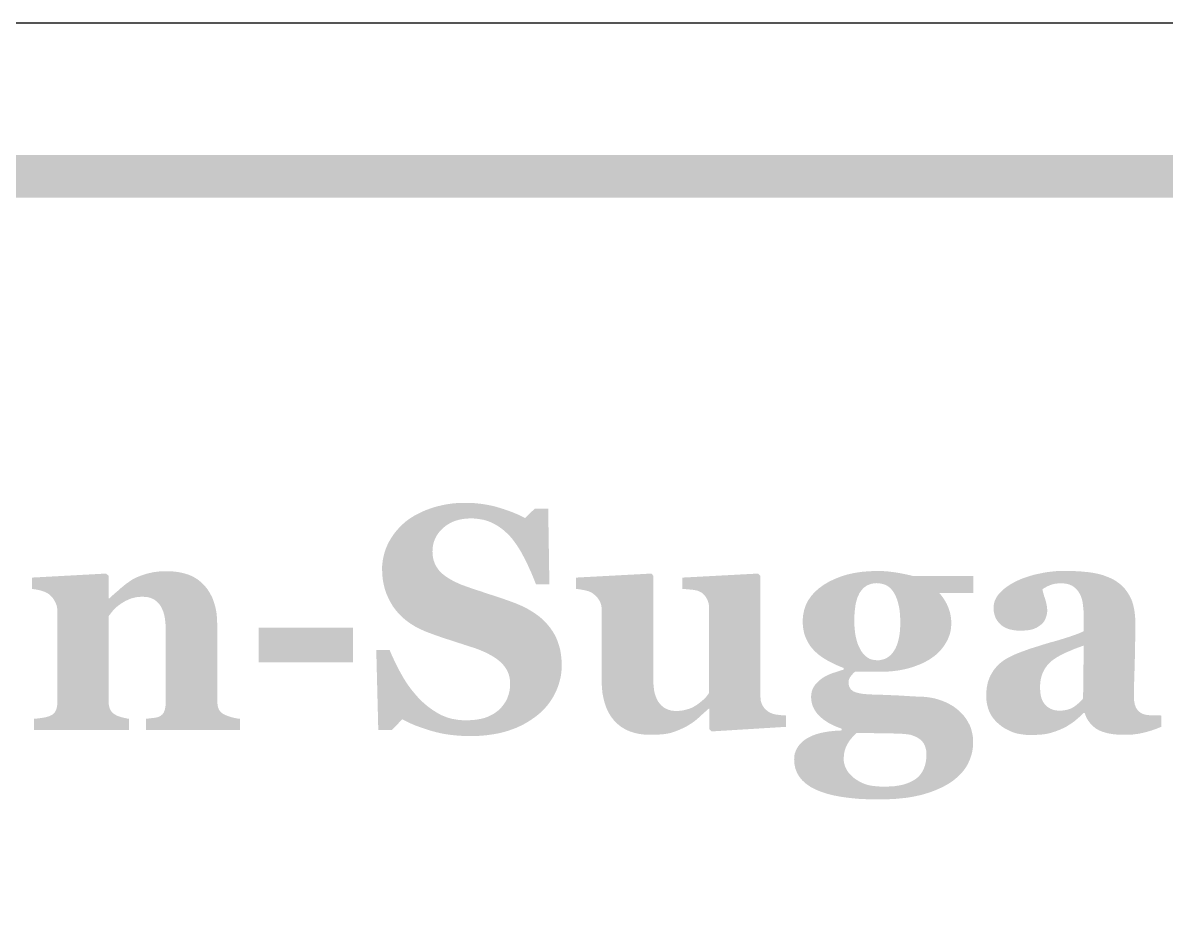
# Model space of a CAD drawing. Header units: millimetres. Extents: x 6 to 294, y 109 to 451.
# Drawn here: x 100.12 to 110.86, y 352.6 to 360.94 of the extents above; entities that cross this region are included whole.
import ezdxf

# ---------------------------------------------------------------- set-up
doc = ezdxf.new("R2010")
doc.units = ezdxf.units.MM
doc.layers.add('CUT', color=1, linetype='Continuous')
doc.layers.add('RASTER', color=7, linetype='Continuous')

msp = doc.modelspace()

# ---------------------------------------------------------------- hatches: boundary and pattern name
at = {"layer": 'RASTER'}
h = msp.add_hatch(color=7, dxfattribs=at)
h.paths.add_polyline_path([(75.2, 357.501), (75.234, 358.016), (75.338, 358.463), (75.509, 358.841), (75.75, 359.151), (76.059, 359.391), (76.438, 359.563), (76.884, 359.666), (77.4, 359.701), (134.6, 359.701), (135.116, 359.666), (135.563, 359.563), (135.941, 359.391), (136.25, 359.151), (136.491, 358.841), (136.663, 358.463), (136.766, 358.016), (136.8, 357.501), (136.8, 344.301), (136.766, 343.785), (136.663, 343.338), (136.491, 342.96), (136.25, 342.651), (135.941, 342.41), (135.563, 342.238), (135.116, 342.135), (134.6, 342.101), (77.4, 342.101), (76.884, 342.135), (76.438, 342.238), (76.059, 342.41), (75.75, 342.651), (75.509, 342.96), (75.338, 343.338), (75.234, 343.785), (75.2, 344.301)])
h.paths.add_polyline_path([(75.6, 357.501), (75.6, 344.301), (75.628, 343.879), (75.712, 343.513), (75.853, 343.204), (76.05, 342.951), (76.303, 342.754), (76.613, 342.613), (76.978, 342.529), (77.4, 342.501), (134.6, 342.501), (135.022, 342.529), (135.388, 342.613), (135.697, 342.754), (135.95, 342.951), (136.147, 343.204), (136.288, 343.513), (136.372, 343.879), (136.4, 344.301), (136.4, 357.501), (136.372, 357.923), (136.288, 358.288), (136.147, 358.598), (135.95, 358.851), (135.697, 359.048), (135.388, 359.188), (135.022, 359.273), (134.6, 359.301), (77.4, 359.301), (76.978, 359.273), (76.613, 359.188), (76.303, 359.048), (76.05, 358.851), (75.853, 358.598), (75.712, 358.288), (75.628, 357.923), (75.6, 357.501)], flags=0)
for points in [[(104.321, 354.245), (104.274, 354.246), (104.228, 354.248), (104.182, 354.252), (104.137, 354.257), (104.093, 354.263), (104.05, 354.271), (104.008, 354.281), (103.966, 354.292), (103.926, 354.304), (103.887, 354.317), (103.85, 354.33), (103.814, 354.343), (103.78, 354.357), (103.747, 354.372), (103.716, 354.387), (103.687, 354.403), (103.586, 354.301), (103.461, 354.301), (103.442, 355.052), (103.568, 355.052), (103.579, 355.025), (103.591, 354.998), (103.604, 354.97), (103.617, 354.942), (103.631, 354.914), (103.645, 354.885), (103.661, 354.856), (103.677, 354.827), (103.694, 354.797), (103.711, 354.769), (103.729, 354.741), (103.748, 354.714), (103.767, 354.688), (103.787, 354.663), (103.808, 354.638), (103.829, 354.614), (103.852, 354.59), (103.875, 354.567), (103.899, 354.546), (103.924, 354.525), (103.949, 354.506), (103.975, 354.488), (104.002, 354.471), (104.029, 354.455), (104.057, 354.44), (104.087, 354.428), (104.117, 354.417), (104.149, 354.408), (104.182, 354.402), (104.216, 354.397), (104.251, 354.394), (104.288, 354.393), (104.336, 354.395), (104.381, 354.399), (104.424, 354.407), (104.464, 354.417), (104.5, 354.431), (104.534, 354.448), (104.565, 354.468), (104.593, 354.49), (104.618, 354.516), (104.639, 354.542), (104.658, 354.571), (104.673, 354.601), (104.684, 354.632), (104.693, 354.665), (104.698, 354.7), (104.699, 354.736), (104.698, 354.766), (104.694, 354.794), (104.687, 354.822), (104.677, 354.848), (104.664, 354.873), (104.649, 354.896), (104.63, 354.919), (104.609, 354.94), (104.585, 354.961), (104.558, 354.98), (104.528, 354.999), (104.494, 355.017), (104.458, 355.035), (104.418, 355.052), (104.376, 355.068), (104.33, 355.083), (104.3, 355.093), (104.27, 355.102), (104.241, 355.112), (104.212, 355.121), (104.184, 355.13), (104.157, 355.139), (104.13, 355.148), (104.104, 355.156), (104.078, 355.165), (104.053, 355.173), (104.028, 355.182), (104.004, 355.19), (103.98, 355.199), (103.956, 355.208), (103.933, 355.216), (103.91, 355.225), (103.859, 355.247), (103.812, 355.271), (103.768, 355.298), (103.727, 355.327), (103.69, 355.358), (103.656, 355.391), (103.626, 355.426), (103.598, 355.464), (103.575, 355.503), (103.554, 355.544), (103.536, 355.585), (103.522, 355.628), (103.511, 355.672), (103.503, 355.717), (103.498, 355.764), (103.497, 355.811), (103.497, 355.841), (103.5, 355.871), (103.504, 355.901), (103.51, 355.93), (103.517, 355.959), (103.526, 355.988), (103.537, 356.017), (103.549, 356.045), (103.563, 356.072), (103.579, 356.099), (103.596, 356.126), (103.614, 356.151), (103.634, 356.176), (103.656, 356.2), (103.679, 356.223), (103.703, 356.246), (103.728, 356.267), (103.755, 356.286), (103.783, 356.304), (103.813, 356.322), (103.845, 356.338), (103.879, 356.354), (103.914, 356.369), (103.951, 356.382), (103.989, 356.395), (104.028, 356.405), (104.068, 356.414), (104.108, 356.422), (104.15, 356.428), (104.192, 356.432), (104.235, 356.434), (104.279, 356.435), (104.322, 356.434), (104.364, 356.432), (104.405, 356.428), (104.446, 356.423), (104.486, 356.416), (104.526, 356.408), (104.564, 356.399), (104.603, 356.387), (104.639, 356.376), (104.674, 356.364), (104.707, 356.352), (104.737, 356.34), (104.766, 356.328), (104.793, 356.316), (104.817, 356.304), (104.84, 356.292), (104.929, 356.379), (105.057, 356.379), (105.068, 355.67), (104.942, 355.67), (104.931, 355.699), (104.919, 355.728), (104.907, 355.757), (104.895, 355.786), (104.881, 355.815), (104.868, 355.845), (104.854, 355.874), (104.839, 355.904), (104.824, 355.933), (104.809, 355.961), (104.794, 355.988), (104.778, 356.013), (104.762, 356.038), (104.746, 356.06), (104.73, 356.082), (104.714, 356.103), (104.696, 356.123), (104.677, 356.143), (104.657, 356.161), (104.637, 356.179), (104.616, 356.195), (104.594, 356.211), (104.571, 356.225), (104.548, 356.238), (104.524, 356.25), (104.499, 356.26), (104.473, 356.269), (104.447, 356.276), (104.419, 356.281), (104.39, 356.285), (104.36, 356.288), (104.329, 356.289), (104.29, 356.287), (104.253, 356.283), (104.218, 356.276), (104.185, 356.266), (104.153, 356.254), (104.124, 356.238), (104.096, 356.22), (104.07, 356.199), (104.047, 356.176), (104.026, 356.152), (104.009, 356.126), (103.995, 356.099), (103.984, 356.071), (103.976, 356.041), (103.971, 356.01), (103.97, 355.978), (103.971, 355.948), (103.975, 355.919), (103.982, 355.891), (103.992, 355.865), (104.004, 355.84), (104.019, 355.817), (104.036, 355.795), (104.057, 355.774), (104.08, 355.755), (104.107, 355.736), (104.136, 355.718), (104.168, 355.7), (104.204, 355.683), (104.242, 355.666), (104.284, 355.651), (104.329, 355.635), (104.356, 355.626), (104.383, 355.617), (104.411, 355.608), (104.438, 355.599), (104.466, 355.589), (104.494, 355.58), (104.522, 355.571), (104.55, 355.562), (104.578, 355.553), (104.605, 355.544), (104.631, 355.535), (104.656, 355.526), (104.681, 355.517), (104.705, 355.509), (104.728, 355.5), (104.75, 355.492), (104.802, 355.47), (104.85, 355.447), (104.895, 355.421), (104.937, 355.394), (104.976, 355.365), (105.012, 355.334), (105.044, 355.3), (105.073, 355.265), (105.099, 355.228), (105.122, 355.189), (105.141, 355.147), (105.156, 355.104), (105.169, 355.058), (105.177, 355.01), (105.182, 354.96), (105.184, 354.907), (105.183, 354.874), (105.18, 354.84), (105.175, 354.807), (105.168, 354.775), (105.159, 354.742), (105.149, 354.71), (105.136, 354.678), (105.121, 354.646), (105.105, 354.616), (105.087, 354.586), (105.068, 354.558), (105.047, 354.531), (105.025, 354.506), (105.002, 354.481), (104.977, 354.459), (104.951, 354.437), (104.921, 354.415), (104.89, 354.394), (104.858, 354.374), (104.825, 354.355), (104.79, 354.338), (104.755, 354.322), (104.718, 354.308), (104.68, 354.295), (104.641, 354.283), (104.6, 354.273), (104.558, 354.265), (104.514, 354.258), (104.468, 354.252), (104.421, 354.248), (104.372, 354.246), (104.321, 354.245)], [(102.161, 354.301), (101.279, 354.301), (101.279, 354.408), (101.286, 354.408), (101.293, 354.409), (101.301, 354.41), (101.31, 354.411), (101.318, 354.412), (101.327, 354.413), (101.336, 354.414), (101.346, 354.415), (101.356, 354.416), (101.365, 354.418), (101.373, 354.419), (101.381, 354.421), (101.388, 354.423), (101.395, 354.425), (101.401, 354.427), (101.406, 354.43), (101.414, 354.434), (101.421, 354.439), (101.427, 354.444), (101.433, 354.449), (101.438, 354.456), (101.443, 354.462), (101.447, 354.469), (101.45, 354.477), (101.453, 354.485), (101.456, 354.494), (101.458, 354.504), (101.46, 354.515), (101.462, 354.526), (101.463, 354.539), (101.463, 354.553), (101.463, 354.567), (101.463, 355.253), (101.463, 355.289), (101.46, 355.323), (101.456, 355.355), (101.45, 355.384), (101.442, 355.411), (101.432, 355.435), (101.421, 355.458), (101.408, 355.478), (101.394, 355.495), (101.378, 355.511), (101.36, 355.524), (101.341, 355.534), (101.319, 355.543), (101.297, 355.549), (101.273, 355.552), (101.247, 355.553), (101.232, 355.553), (101.218, 355.552), (101.204, 355.551), (101.19, 355.549), (101.176, 355.546), (101.163, 355.543), (101.15, 355.54), (101.137, 355.536), (101.125, 355.531), (101.112, 355.526), (101.1, 355.52), (101.087, 355.514), (101.075, 355.507), (101.063, 355.5), (101.051, 355.493), (101.039, 355.484), (101.028, 355.477), (101.018, 355.47), (101.009, 355.462), (101, 355.455), (100.992, 355.447), (100.984, 355.44), (100.977, 355.432), (100.97, 355.424), (100.964, 355.417), (100.958, 355.409), (100.952, 355.402), (100.947, 355.395), (100.942, 355.389), (100.937, 355.382), (100.932, 355.376), (100.927, 355.37), (100.927, 354.584), (100.927, 354.571), (100.928, 354.559), (100.929, 354.547), (100.931, 354.536), (100.933, 354.526), (100.935, 354.516), (100.938, 354.507), (100.942, 354.498), (100.946, 354.489), (100.95, 354.482), (100.956, 354.474), (100.961, 354.468), (100.968, 354.461), (100.975, 354.456), (100.982, 354.45), (100.99, 354.446), (100.996, 354.443), (101.003, 354.439), (101.009, 354.436), (101.017, 354.433), (101.024, 354.43), (101.032, 354.428), (101.04, 354.425), (101.049, 354.422), (101.058, 354.42), (101.066, 354.418), (101.075, 354.416), (101.084, 354.414), (101.092, 354.412), (101.101, 354.41), (101.109, 354.409), (101.118, 354.408), (101.118, 354.301), (100.227, 354.301), (100.227, 354.408), (100.236, 354.408), (100.245, 354.409), (100.255, 354.41), (100.264, 354.411), (100.273, 354.412), (100.282, 354.413), (100.292, 354.415), (100.301, 354.416), (100.31, 354.417), (100.319, 354.419), (100.327, 354.42), (100.336, 354.422), (100.343, 354.424), (100.351, 354.426), (100.358, 354.428), (100.365, 354.43), (100.376, 354.434), (100.386, 354.439), (100.396, 354.444), (100.404, 354.45), (100.412, 354.457), (100.419, 354.464), (100.424, 354.471), (100.429, 354.48), (100.433, 354.488), (100.437, 354.498), (100.44, 354.508), (100.442, 354.518), (100.444, 354.53), (100.446, 354.542), (100.447, 354.554), (100.447, 354.567), (100.447, 355.42), (100.446, 355.431), (100.445, 355.443), (100.443, 355.454), (100.441, 355.465), (100.438, 355.476), (100.434, 355.487), (100.429, 355.498), (100.423, 355.509), (100.417, 355.52), (100.411, 355.53), (100.404, 355.54), (100.396, 355.549), (100.388, 355.558), (100.38, 355.566), (100.371, 355.574), (100.362, 355.581), (100.355, 355.585), (100.348, 355.589), (100.34, 355.593), (100.332, 355.597), (100.323, 355.601), (100.314, 355.604), (100.305, 355.607), (100.295, 355.61), (100.285, 355.613), (100.275, 355.616), (100.264, 355.618), (100.253, 355.62), (100.242, 355.622), (100.23, 355.624), (100.219, 355.625), (100.207, 355.626), (100.207, 355.733), (100.905, 355.771), (100.927, 355.75), (100.927, 355.537), (100.933, 355.537), (100.944, 355.547), (100.955, 355.556), (100.966, 355.567), (100.979, 355.577), (100.991, 355.589), (101.005, 355.6), (101.018, 355.612), (101.033, 355.625), (101.047, 355.638), (101.061, 355.649), (101.075, 355.661), (101.089, 355.672), (101.103, 355.682), (101.116, 355.691), (101.129, 355.7), (101.141, 355.709), (101.155, 355.717), (101.17, 355.725), (101.187, 355.733), (101.204, 355.741), (101.222, 355.748), (101.241, 355.755), (101.262, 355.762), (101.283, 355.769), (101.305, 355.774), (101.328, 355.779), (101.351, 355.784), (101.374, 355.787), (101.398, 355.79), (101.422, 355.792), (101.446, 355.793), (101.471, 355.793), (101.529, 355.791), (101.583, 355.785), (101.633, 355.774), (101.68, 355.76), (101.723, 355.741), (101.762, 355.717), (101.797, 355.69), (101.829, 355.658), (101.857, 355.623), (101.881, 355.585), (101.902, 355.544), (101.918, 355.5), (101.931, 355.454), (101.941, 355.405), (101.946, 355.353), (101.948, 355.298), (101.948, 354.581), (101.948, 354.567), (101.949, 354.555), (101.951, 354.543), (101.952, 354.532), (101.955, 354.521), (101.957, 354.512), (101.961, 354.503), (101.964, 354.494), (101.969, 354.486), (101.974, 354.479), (101.98, 354.472), (101.987, 354.465), (101.995, 354.459), (102.004, 354.453), (102.014, 354.448), (102.024, 354.443), (102.03, 354.44), (102.037, 354.438), (102.044, 354.435), (102.051, 354.433), (102.058, 354.43), (102.066, 354.428), (102.074, 354.425), (102.082, 354.422), (102.091, 354.42), (102.1, 354.418), (102.109, 354.416), (102.119, 354.414), (102.129, 354.412), (102.139, 354.41), (102.15, 354.409), (102.161, 354.408)], [(107.292, 354.332), (106.593, 354.289), (106.571, 354.31), (106.571, 354.501), (106.563, 354.501), (106.55, 354.49), (106.538, 354.479), (106.525, 354.468), (106.513, 354.457), (106.501, 354.446), (106.489, 354.435), (106.477, 354.424), (106.465, 354.413), (106.453, 354.402), (106.44, 354.392), (106.427, 354.382), (106.413, 354.372), (106.398, 354.362), (106.383, 354.353), (106.368, 354.343), (106.352, 354.334), (106.333, 354.325), (106.315, 354.316), (106.297, 354.308), (106.279, 354.3), (106.261, 354.293), (106.244, 354.287), (106.227, 354.281), (106.21, 354.276), (106.193, 354.271), (106.173, 354.268), (106.152, 354.264), (106.128, 354.262), (106.103, 354.26), (106.076, 354.258), (106.047, 354.257), (106.016, 354.257), (105.962, 354.259), (105.912, 354.265), (105.865, 354.276), (105.821, 354.29), (105.78, 354.309), (105.742, 354.332), (105.708, 354.359), (105.677, 354.39), (105.649, 354.425), (105.625, 354.464), (105.605, 354.506), (105.589, 354.551), (105.576, 354.6), (105.566, 354.652), (105.561, 354.708), (105.559, 354.767), (105.559, 355.426), (105.559, 355.44), (105.558, 355.453), (105.556, 355.466), (105.554, 355.478), (105.55, 355.489), (105.547, 355.5), (105.542, 355.51), (105.537, 355.519), (105.531, 355.528), (105.525, 355.536), (105.519, 355.545), (105.511, 355.553), (105.504, 355.561), (105.496, 355.568), (105.487, 355.575), (105.479, 355.583), (105.471, 355.588), (105.463, 355.593), (105.454, 355.597), (105.445, 355.601), (105.435, 355.605), (105.425, 355.608), (105.414, 355.611), (105.402, 355.614), (105.391, 355.616), (105.379, 355.618), (105.368, 355.62), (105.358, 355.622), (105.347, 355.623), (105.337, 355.625), (105.327, 355.626), (105.317, 355.626), (105.317, 355.733), (106.028, 355.771), (106.044, 355.75), (106.044, 354.775), (106.045, 354.739), (106.048, 354.705), (106.052, 354.673), (106.058, 354.644), (106.067, 354.618), (106.076, 354.594), (106.088, 354.572), (106.102, 354.553), (106.117, 354.536), (106.133, 354.521), (106.151, 354.509), (106.17, 354.499), (106.191, 354.491), (106.213, 354.485), (106.236, 354.482), (106.261, 354.481), (106.286, 354.482), (106.311, 354.484), (106.336, 354.489), (106.359, 354.495), (106.382, 354.502), (106.405, 354.511), (106.426, 354.522), (106.448, 354.535), (106.468, 354.549), (106.486, 354.563), (106.503, 354.577), (106.519, 354.591), (106.534, 354.606), (106.547, 354.621), (106.558, 354.636), (106.568, 354.651), (106.568, 355.44), (106.568, 355.453), (106.567, 355.465), (106.566, 355.476), (106.564, 355.488), (106.561, 355.499), (106.558, 355.509), (106.554, 355.52), (106.549, 355.53), (106.544, 355.539), (106.539, 355.549), (106.533, 355.557), (106.526, 355.566), (106.519, 355.574), (106.511, 355.581), (106.503, 355.588), (106.494, 355.594), (106.487, 355.598), (106.479, 355.602), (106.471, 355.606), (106.462, 355.609), (106.452, 355.612), (106.441, 355.614), (106.43, 355.616), (106.418, 355.618), (106.406, 355.619), (106.394, 355.62), (106.381, 355.622), (106.369, 355.623), (106.356, 355.624), (106.343, 355.625), (106.331, 355.626), (106.318, 355.626), (106.318, 355.733), (107.028, 355.771), (107.05, 355.75), (107.05, 354.619), (107.051, 354.606), (107.052, 354.594), (107.053, 354.582), (107.055, 354.571), (107.058, 354.561), (107.062, 354.55), (107.066, 354.541), (107.071, 354.532), (107.076, 354.523), (107.082, 354.514), (107.089, 354.506), (107.096, 354.498), (107.104, 354.491), (107.112, 354.484), (107.121, 354.477), (107.131, 354.471), (107.138, 354.466), (107.146, 354.463), (107.154, 354.459), (107.163, 354.456), (107.172, 354.453), (107.182, 354.451), (107.192, 354.448), (107.203, 354.447), (107.215, 354.445), (107.226, 354.444), (107.237, 354.442), (107.248, 354.441), (107.259, 354.44), (107.27, 354.44), (107.281, 354.439), (107.292, 354.438)], [(103.224, 354.938), (102.336, 354.938), (102.336, 355.262), (103.224, 355.262)]]:
    msp.add_hatch(color=7, dxfattribs=at).paths.add_polyline_path(points)
h = msp.add_hatch(color=7, dxfattribs=at)
h.paths.add_polyline_path([(109.051, 355.59), (108.729, 355.59), (108.743, 355.574), (108.756, 355.557), (108.768, 355.54), (108.779, 355.524), (108.789, 355.506), (108.799, 355.489), (108.807, 355.471), (108.815, 355.454), (108.821, 355.436), (108.827, 355.417), (108.832, 355.399), (108.836, 355.38), (108.839, 355.362), (108.841, 355.343), (108.843, 355.324), (108.843, 355.304), (108.842, 355.279), (108.84, 355.254), (108.836, 355.23), (108.83, 355.206), (108.822, 355.183), (108.813, 355.16), (108.802, 355.137), (108.789, 355.115), (108.775, 355.093), (108.76, 355.072), (108.744, 355.053), (108.726, 355.034), (108.708, 355.017), (108.689, 355), (108.668, 354.985), (108.647, 354.97), (108.624, 354.956), (108.6, 354.943), (108.576, 354.931), (108.55, 354.919), (108.523, 354.909), (108.496, 354.899), (108.467, 354.889), (108.438, 354.881), (108.407, 354.873), (108.376, 354.867), (108.345, 354.861), (108.312, 354.857), (108.279, 354.853), (108.246, 354.851), (108.212, 354.849), (108.177, 354.849), (107.938, 354.849), (107.934, 354.845), (107.929, 354.841), (107.924, 354.837), (107.919, 354.832), (107.915, 354.826), (107.91, 354.82), (107.904, 354.814), (107.899, 354.807), (107.894, 354.8), (107.89, 354.793), (107.886, 354.786), (107.883, 354.779), (107.881, 354.772), (107.879, 354.765), (107.878, 354.759), (107.878, 354.752), (107.879, 354.736), (107.881, 354.722), (107.885, 354.709), (107.891, 354.697), (107.898, 354.687), (107.907, 354.678), (107.917, 354.669), (107.929, 354.663), (107.943, 354.657), (107.96, 354.652), (107.979, 354.647), (108.001, 354.643), (108.026, 354.64), (108.053, 354.638), (108.083, 354.636), (108.115, 354.635), (108.149, 354.634), (108.182, 354.633), (108.216, 354.632), (108.249, 354.631), (108.283, 354.629), (108.317, 354.628), (108.351, 354.626), (108.385, 354.624), (108.418, 354.622), (108.448, 354.62), (108.476, 354.619), (108.502, 354.617), (108.525, 354.616), (108.545, 354.615), (108.564, 354.615), (108.58, 354.614), (108.601, 354.613), (108.622, 354.61), (108.643, 354.607), (108.664, 354.603), (108.685, 354.599), (108.706, 354.593), (108.727, 354.587), (108.748, 354.58), (108.769, 354.572), (108.788, 354.564), (108.808, 354.555), (108.826, 354.545), (108.844, 354.535), (108.861, 354.525), (108.877, 354.513), (108.893, 354.501), (108.91, 354.488), (108.925, 354.474), (108.94, 354.459), (108.955, 354.443), (108.968, 354.426), (108.981, 354.409), (108.993, 354.39), (109.004, 354.37), (109.015, 354.35), (109.024, 354.329), (109.031, 354.307), (109.037, 354.284), (109.042, 354.261), (109.046, 354.237), (109.048, 354.212), (109.048, 354.187), (109.048, 354.159), (109.045, 354.132), (109.041, 354.105), (109.035, 354.079), (109.027, 354.053), (109.018, 354.027), (109.007, 354.002), (108.995, 353.977), (108.981, 353.953), (108.965, 353.93), (108.947, 353.907), (108.927, 353.886), (108.906, 353.865), (108.883, 353.845), (108.858, 353.825), (108.832, 353.807), (108.802, 353.789), (108.771, 353.772), (108.738, 353.756), (108.704, 353.741), (108.669, 353.727), (108.632, 353.714), (108.594, 353.702), (108.554, 353.691), (108.512, 353.682), (108.468, 353.673), (108.422, 353.666), (108.373, 353.661), (108.322, 353.656), (108.268, 353.653), (108.212, 353.651), (108.153, 353.65), (108.06, 353.652), (107.972, 353.656), (107.89, 353.664), (107.814, 353.674), (107.744, 353.687), (107.679, 353.703), (107.62, 353.722), (107.567, 353.744), (107.52, 353.769), (107.48, 353.797), (107.445, 353.828), (107.417, 353.861), (107.395, 353.898), (107.379, 353.938), (107.37, 353.98), (107.367, 354.025), (107.368, 354.054), (107.373, 354.081), (107.382, 354.106), (107.394, 354.131), (107.409, 354.154), (107.428, 354.176), (107.45, 354.197), (107.475, 354.216), (107.504, 354.233), (107.537, 354.249), (107.573, 354.262), (107.614, 354.274), (107.658, 354.283), (107.705, 354.29), (107.757, 354.295), (107.812, 354.298), (107.812, 354.315), (107.779, 354.327), (107.748, 354.34), (107.719, 354.354), (107.692, 354.368), (107.667, 354.384), (107.643, 354.4), (107.622, 354.418), (107.602, 354.436), (107.584, 354.456), (107.569, 354.476), (107.556, 354.496), (107.545, 354.518), (107.537, 354.54), (107.531, 354.563), (107.528, 354.587), (107.526, 354.611), (107.527, 354.626), (107.528, 354.641), (107.531, 354.655), (107.534, 354.668), (107.538, 354.681), (107.543, 354.693), (107.549, 354.704), (107.556, 354.715), (107.564, 354.726), (107.572, 354.736), (107.581, 354.746), (107.591, 354.755), (107.601, 354.764), (107.611, 354.773), (107.622, 354.782), (107.633, 354.79), (107.644, 354.797), (107.655, 354.803), (107.667, 354.81), (107.679, 354.816), (107.691, 354.822), (107.705, 354.827), (107.719, 354.833), (107.733, 354.838), (107.747, 354.842), (107.761, 354.847), (107.774, 354.851), (107.787, 354.855), (107.799, 354.859), (107.81, 354.863), (107.821, 354.866), (107.831, 354.869), (107.831, 354.885), (107.783, 354.904), (107.739, 354.924), (107.697, 354.945), (107.659, 354.967), (107.625, 354.989), (107.593, 355.013), (107.565, 355.038), (107.54, 355.064), (107.518, 355.091), (107.5, 355.12), (107.484, 355.15), (107.471, 355.181), (107.46, 355.214), (107.453, 355.249), (107.449, 355.284), (107.447, 355.322), (107.45, 355.374), (107.46, 355.424), (107.475, 355.471), (107.497, 355.516), (107.525, 355.557), (107.559, 355.596), (107.599, 355.632), (107.646, 355.666), (107.697, 355.696), (107.752, 355.722), (107.81, 355.745), (107.871, 355.763), (107.935, 355.777), (108.003, 355.787), (108.074, 355.793), (108.149, 355.795), (108.174, 355.795), (108.198, 355.794), (108.223, 355.793), (108.247, 355.791), (108.271, 355.788), (108.295, 355.785), (108.318, 355.782), (108.342, 355.778), (108.364, 355.774), (108.385, 355.77), (108.405, 355.766), (108.423, 355.762), (108.44, 355.758), (108.456, 355.755), (108.47, 355.751), (108.483, 355.748), (109.051, 355.748)])
h.paths.add_polyline_path([(108.364, 355.31), (108.363, 355.352), (108.361, 355.391), (108.357, 355.429), (108.351, 355.464), (108.343, 355.496), (108.334, 355.527), (108.323, 355.555), (108.31, 355.581), (108.296, 355.604), (108.279, 355.625), (108.261, 355.642), (108.241, 355.656), (108.219, 355.667), (108.196, 355.674), (108.17, 355.679), (108.143, 355.681), (108.129, 355.68), (108.115, 355.679), (108.102, 355.677), (108.09, 355.674), (108.077, 355.67), (108.066, 355.665), (108.054, 355.66), (108.043, 355.654), (108.033, 355.646), (108.023, 355.639), (108.014, 355.63), (108.005, 355.62), (107.997, 355.61), (107.989, 355.599), (107.981, 355.588), (107.975, 355.575), (107.969, 355.562), (107.963, 355.549), (107.958, 355.535), (107.954, 355.521), (107.95, 355.506), (107.946, 355.491), (107.943, 355.475), (107.941, 355.459), (107.939, 355.442), (107.937, 355.425), (107.936, 355.408), (107.934, 355.391), (107.933, 355.374), (107.933, 355.357), (107.932, 355.339), (107.932, 355.322), (107.933, 355.283), (107.936, 355.246), (107.94, 355.21), (107.946, 355.176), (107.954, 355.145), (107.963, 355.114), (107.975, 355.086), (107.988, 355.06), (108.002, 355.036), (108.019, 355.015), (108.036, 354.997), (108.055, 354.983), (108.076, 354.971), (108.098, 354.963), (108.121, 354.959), (108.146, 354.957), (108.172, 354.958), (108.196, 354.963), (108.218, 354.97), (108.239, 354.98), (108.259, 354.993), (108.277, 355.009), (108.293, 355.028), (108.308, 355.049), (108.321, 355.074), (108.333, 355.1), (108.342, 355.129), (108.35, 355.161), (108.356, 355.194), (108.361, 355.231), (108.363, 355.269), (108.364, 355.31)], flags=0)
h.paths.add_polyline_path([(108.61, 354.08), (108.61, 354.092), (108.609, 354.104), (108.606, 354.117), (108.603, 354.129), (108.599, 354.142), (108.595, 354.154), (108.589, 354.166), (108.583, 354.178), (108.574, 354.19), (108.564, 354.202), (108.552, 354.213), (108.537, 354.223), (108.521, 354.233), (108.502, 354.242), (108.481, 354.25), (108.458, 354.258), (108.444, 354.26), (108.427, 354.262), (108.409, 354.264), (108.388, 354.266), (108.365, 354.267), (108.341, 354.268), (108.314, 354.269), (108.284, 354.27), (108.253, 354.271), (108.218, 354.271), (108.181, 354.272), (108.141, 354.272), (108.098, 354.273), (108.052, 354.273), (108.004, 354.273), (107.953, 354.273), (107.94, 354.262), (107.928, 354.25), (107.917, 354.238), (107.906, 354.225), (107.895, 354.212), (107.885, 354.198), (107.876, 354.184), (107.867, 354.169), (107.859, 354.154), (107.852, 354.137), (107.846, 354.12), (107.841, 354.103), (107.837, 354.084), (107.835, 354.065), (107.833, 354.045), (107.833, 354.024), (107.833, 354.015), (107.834, 354.005), (107.835, 353.995), (107.838, 353.985), (107.841, 353.975), (107.844, 353.965), (107.848, 353.954), (107.853, 353.943), (107.859, 353.932), (107.865, 353.922), (107.872, 353.911), (107.879, 353.901), (107.888, 353.891), (107.897, 353.881), (107.907, 353.871), (107.917, 353.861), (107.93, 353.851), (107.944, 353.841), (107.958, 353.832), (107.972, 353.823), (107.986, 353.815), (108.001, 353.808), (108.016, 353.801), (108.032, 353.795), (108.048, 353.789), (108.067, 353.784), (108.088, 353.78), (108.111, 353.777), (108.136, 353.774), (108.162, 353.772), (108.191, 353.771), (108.222, 353.771), (108.268, 353.772), (108.311, 353.775), (108.351, 353.781), (108.389, 353.789), (108.423, 353.799), (108.455, 353.812), (108.484, 353.827), (108.511, 353.844), (108.534, 353.863), (108.554, 353.886), (108.571, 353.911), (108.585, 353.939), (108.596, 353.97), (108.604, 354.004), (108.609, 354.04), (108.61, 354.08)], flags=0)
h = msp.add_hatch(color=7, dxfattribs=at)
h.paths.add_polyline_path([(110.815, 354.332), (110.798, 354.325), (110.781, 354.318), (110.763, 354.311), (110.745, 354.305), (110.725, 354.298), (110.705, 354.292), (110.684, 354.286), (110.663, 354.28), (110.64, 354.275), (110.618, 354.27), (110.595, 354.266), (110.572, 354.263), (110.549, 354.26), (110.525, 354.258), (110.501, 354.257), (110.477, 354.257), (110.433, 354.258), (110.392, 354.26), (110.355, 354.264), (110.32, 354.27), (110.289, 354.278), (110.26, 354.287), (110.234, 354.298), (110.211, 354.31), (110.191, 354.324), (110.172, 354.34), (110.155, 354.357), (110.14, 354.375), (110.126, 354.395), (110.114, 354.416), (110.104, 354.439), (110.096, 354.463), (110.087, 354.463), (110.075, 354.451), (110.062, 354.439), (110.05, 354.428), (110.038, 354.417), (110.026, 354.407), (110.014, 354.397), (110.003, 354.387), (109.991, 354.378), (109.979, 354.37), (109.967, 354.361), (109.955, 354.354), (109.943, 354.346), (109.931, 354.338), (109.918, 354.331), (109.905, 354.325), (109.892, 354.318), (109.875, 354.311), (109.858, 354.303), (109.841, 354.297), (109.825, 354.29), (109.808, 354.285), (109.792, 354.28), (109.776, 354.275), (109.76, 354.271), (109.743, 354.267), (109.725, 354.264), (109.705, 354.261), (109.683, 354.259), (109.66, 354.258), (109.636, 354.256), (109.609, 354.256), (109.582, 354.255), (109.54, 354.257), (109.5, 354.262), (109.461, 354.269), (109.424, 354.28), (109.389, 354.295), (109.355, 354.312), (109.322, 354.332), (109.292, 354.356), (109.263, 354.382), (109.239, 354.41), (109.218, 354.44), (109.201, 354.472), (109.188, 354.507), (109.179, 354.543), (109.173, 354.581), (109.171, 354.622), (109.172, 354.645), (109.173, 354.667), (109.175, 354.689), (109.178, 354.71), (109.182, 354.729), (109.186, 354.748), (109.192, 354.766), (109.198, 354.783), (109.205, 354.8), (109.212, 354.816), (109.221, 354.831), (109.23, 354.846), (109.239, 354.861), (109.25, 354.875), (109.261, 354.888), (109.272, 354.901), (109.284, 354.913), (109.295, 354.924), (109.307, 354.934), (109.32, 354.944), (109.333, 354.954), (109.346, 354.963), (109.36, 354.971), (109.374, 354.979), (109.389, 354.987), (109.404, 354.994), (109.419, 355.001), (109.435, 355.009), (109.451, 355.016), (109.467, 355.023), (109.484, 355.029), (109.501, 355.036), (109.535, 355.048), (109.57, 355.061), (109.607, 355.073), (109.646, 355.085), (109.686, 355.098), (109.728, 355.111), (109.772, 355.124), (109.817, 355.136), (109.862, 355.149), (109.903, 355.162), (109.942, 355.174), (109.977, 355.186), (110.009, 355.197), (110.038, 355.208), (110.064, 355.219), (110.087, 355.23), (110.087, 355.37), (110.087, 355.38), (110.087, 355.39), (110.086, 355.401), (110.085, 355.413), (110.085, 355.425), (110.084, 355.438), (110.082, 355.452), (110.081, 355.467), (110.079, 355.482), (110.077, 355.496), (110.075, 355.509), (110.072, 355.522), (110.069, 355.534), (110.065, 355.546), (110.061, 355.557), (110.056, 355.568), (110.051, 355.579), (110.044, 355.59), (110.037, 355.601), (110.03, 355.611), (110.021, 355.621), (110.012, 355.63), (110.002, 355.639), (109.992, 355.647), (109.98, 355.655), (109.968, 355.661), (109.955, 355.667), (109.941, 355.671), (109.926, 355.675), (109.91, 355.677), (109.893, 355.679), (109.876, 355.679), (109.86, 355.679), (109.845, 355.678), (109.831, 355.677), (109.817, 355.675), (109.804, 355.672), (109.791, 355.669), (109.779, 355.665), (109.768, 355.661), (109.758, 355.656), (109.748, 355.652), (109.738, 355.647), (109.729, 355.642), (109.721, 355.638), (109.713, 355.633), (109.706, 355.628), (109.699, 355.624), (109.7, 355.616), (109.702, 355.607), (109.704, 355.597), (109.707, 355.587), (109.711, 355.575), (109.714, 355.562), (109.719, 355.549), (109.724, 355.534), (109.728, 355.519), (109.733, 355.504), (109.736, 355.49), (109.739, 355.475), (109.741, 355.461), (109.743, 355.447), (109.744, 355.432), (109.744, 355.418), (109.744, 355.412), (109.743, 355.405), (109.742, 355.398), (109.741, 355.39), (109.739, 355.382), (109.737, 355.374), (109.734, 355.365), (109.731, 355.356), (109.727, 355.347), (109.724, 355.338), (109.719, 355.33), (109.715, 355.323), (109.71, 355.316), (109.705, 355.309), (109.699, 355.303), (109.693, 355.297), (109.684, 355.29), (109.676, 355.283), (109.666, 355.277), (109.657, 355.271), (109.648, 355.265), (109.638, 355.26), (109.628, 355.256), (109.617, 355.251), (109.606, 355.248), (109.594, 355.244), (109.58, 355.242), (109.565, 355.239), (109.548, 355.238), (109.53, 355.236), (109.51, 355.236), (109.489, 355.235), (109.459, 355.236), (109.431, 355.239), (109.405, 355.244), (109.381, 355.25), (109.359, 355.259), (109.338, 355.269), (109.32, 355.281), (109.303, 355.295), (109.288, 355.31), (109.276, 355.327), (109.265, 355.344), (109.256, 355.363), (109.249, 355.383), (109.244, 355.404), (109.241, 355.426), (109.24, 355.449), (109.241, 355.469), (109.244, 355.489), (109.249, 355.508), (109.257, 355.527), (109.266, 355.545), (109.277, 355.563), (109.29, 355.58), (109.305, 355.596), (109.322, 355.612), (109.34, 355.628), (109.358, 355.642), (109.378, 355.656), (109.398, 355.669), (109.419, 355.681), (109.441, 355.693), (109.464, 355.704), (109.488, 355.715), (109.512, 355.725), (109.537, 355.734), (109.564, 355.743), (109.591, 355.751), (109.618, 355.759), (109.647, 355.766), (109.677, 355.772), (109.707, 355.778), (109.736, 355.783), (109.764, 355.787), (109.792, 355.79), (109.82, 355.793), (109.847, 355.795), (109.874, 355.796), (109.899, 355.796), (109.935, 355.796), (109.969, 355.795), (110.003, 355.794), (110.036, 355.792), (110.068, 355.79), (110.099, 355.787), (110.13, 355.784), (110.16, 355.78), (110.189, 355.775), (110.218, 355.769), (110.246, 355.762), (110.273, 355.754), (110.299, 355.744), (110.325, 355.734), (110.35, 355.723), (110.374, 355.71), (110.396, 355.696), (110.417, 355.681), (110.437, 355.665), (110.456, 355.647), (110.473, 355.628), (110.489, 355.607), (110.504, 355.585), (110.518, 355.561), (110.531, 355.536), (110.542, 355.509), (110.551, 355.48), (110.558, 355.449), (110.564, 355.416), (110.568, 355.382), (110.571, 355.345), (110.572, 355.307), (110.572, 355.265), (110.571, 355.221), (110.571, 355.174), (110.57, 355.126), (110.569, 355.076), (110.568, 355.024), (110.567, 354.97), (110.565, 354.915), (110.564, 354.86), (110.562, 354.811), (110.561, 354.766), (110.56, 354.726), (110.56, 354.691), (110.559, 354.661), (110.559, 354.636), (110.559, 354.616), (110.559, 354.6), (110.56, 354.585), (110.561, 354.57), (110.564, 354.557), (110.566, 354.544), (110.57, 354.533), (110.574, 354.522), (110.578, 354.512), (110.584, 354.503), (110.59, 354.494), (110.596, 354.486), (110.603, 354.478), (110.611, 354.472), (110.62, 354.465), (110.629, 354.46), (110.639, 354.455), (110.646, 354.452), (110.653, 354.449), (110.662, 354.447), (110.671, 354.445), (110.681, 354.444), (110.693, 354.442), (110.705, 354.441), (110.718, 354.441), (110.731, 354.44), (110.744, 354.44), (110.756, 354.439), (110.769, 354.439), (110.781, 354.439), (110.792, 354.439), (110.804, 354.439), (110.815, 354.438)])
h.paths.add_polyline_path([(110.087, 355.095), (110.066, 355.088), (110.046, 355.08), (110.026, 355.073), (110.005, 355.065), (109.985, 355.057), (109.965, 355.048), (109.944, 355.04), (109.924, 355.031), (109.905, 355.022), (109.886, 355.013), (109.868, 355.004), (109.851, 354.994), (109.835, 354.985), (109.82, 354.975), (109.806, 354.965), (109.792, 354.956), (109.779, 354.945), (109.767, 354.934), (109.755, 354.922), (109.744, 354.909), (109.734, 354.895), (109.724, 354.881), (109.716, 354.866), (109.708, 354.851), (109.7, 354.835), (109.694, 354.818), (109.689, 354.8), (109.684, 354.781), (109.681, 354.762), (109.679, 354.742), (109.677, 354.722), (109.677, 354.701), (109.678, 354.673), (109.68, 354.648), (109.684, 354.624), (109.69, 354.602), (109.697, 354.582), (109.706, 354.565), (109.717, 354.549), (109.729, 354.535), (109.742, 354.523), (109.756, 354.513), (109.771, 354.504), (109.787, 354.497), (109.803, 354.491), (109.82, 354.487), (109.838, 354.485), (109.857, 354.484), (109.877, 354.484), (109.895, 354.486), (109.913, 354.489), (109.93, 354.492), (109.946, 354.497), (109.962, 354.502), (109.976, 354.509), (109.99, 354.517), (110.002, 354.525), (110.015, 354.534), (110.027, 354.544), (110.038, 354.554), (110.05, 354.564), (110.061, 354.575), (110.071, 354.586), (110.081, 354.598)], flags=0)

# ---------------------------------------------------------------- linework, layer by layer
at = {"layer": 'CUT'}
msp.add_lwpolyline([(76.999, 360.941), (135.001, 360.941)], dxfattribs=at)

doc.saveas('drawing.dxf')
